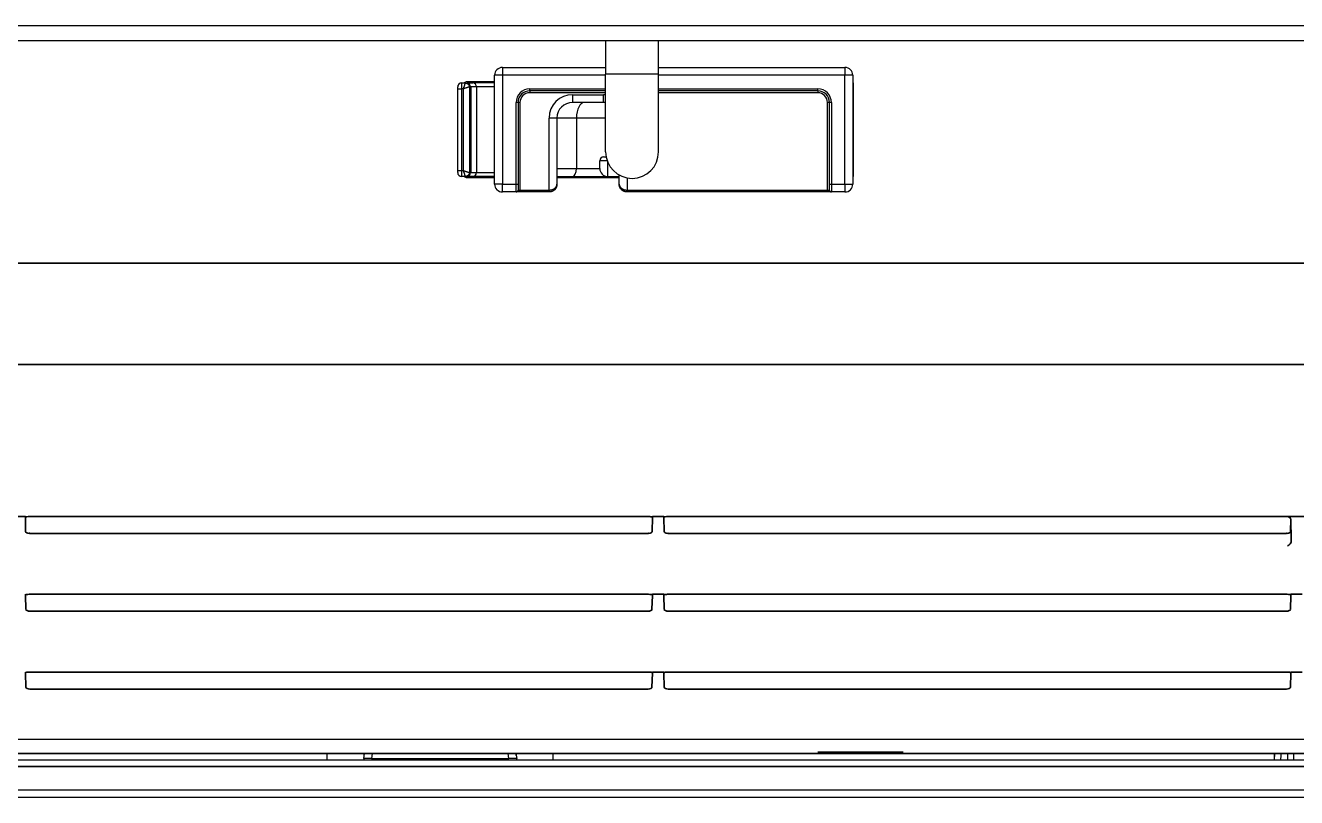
# Model space of a CAD drawing. Header units: millimetres. Extents: x -36 to 4467, y 2 to 3322.
# Drawn here: x 2630 to 2793.3, y 1397.3 to 1496.5 of the extents above; entities that cross this region are included whole.
import ezdxf

# ---------------------------------------------------------------- set-up
doc = ezdxf.new("R2010")
doc.units = ezdxf.units.MM
doc.layers.add('1', color=7, linetype='Continuous', true_color=0xffffff)

# ---------------------------------------------------------------- blocks, each defined once
blk = doc.blocks.new('A$C651F1E96')
at = {"layer": '1', "color": 7, "linetype": 'Continuous', "lineweight": 35}
for p, q in [((-215.56, 63), (-80.44, 63)), ((-80.03, 63), (-80.44, 63)), ((-65.97, 63), (-80.03, 63)), ((-65.56, 63), (-65.97, 63)), ((-65.56, 63), (65.56, 63)), ((-281.68, 50), (281.68, 50)), ((-163.26, 30.46), (-164.74, 30.46)), ((-163.26, 30.46), (-163.26, 30.39)), ((-163.26, 30.32), (-163.24, 28.53)), ((-83.23, 30.46), (-162.77, 30.46)), ((-82.74, 30.32), (-82.76, 28.53)), ((-82.74, 30.46), (-82.74, 30.39)), ((-81.26, 30.46), (-82.74, 30.46)), ((-81.26, 30.46), (-81.26, 30.39)), ((-81.26, 30.32), (-81.24, 28.53)), ((-1.23, 30.46), (-80.77, 30.46)), ((1.23, 30.46), (-1.23, 30.46)), ((-0.74, 30.11), (-0.76, 28.53)), ((-0.68, 27.49), (-0.73, 30.02)), ((-162.72, 28.3), (-83.28, 28.3)), ((-80.72, 28.3), (-1.28, 28.3)), ((-163.27, 20.47), (-163.26, 20.4)), ((-163.21, 18.54), (-163.27, 20.33)), ((-83.22, 20.47), (-162.78, 20.47)), ((-82.73, 20.33), (-82.79, 18.54)), ((-82.74, 20.4), (-82.73, 20.47)), ((-81.28, 20.47), (-82.73, 20.47)), ((-81.27, 20.47), (-81.26, 20.4)), ((-81.21, 18.54), (-81.27, 20.33)), ((-1.22, 20.47), (-80.78, 20.47)), ((-0.73, 20.33), (-0.79, 18.54)), ((-0.74, 20.4), (-0.73, 20.47)), ((0.72, 20.47), (-0.73, 20.47)), ((-162.7, 18.3), (-83.3, 18.3)), ((-80.7, 18.3), (-1.3, 18.3)), ((-163.27, 10.47), (-163.26, 10.4)), ((-163.21, 8.54), (-163.27, 10.33)), ((-83.22, 10.47), (-162.78, 10.47)), ((-82.73, 10.33), (-82.79, 8.54)), ((-82.74, 10.4), (-82.73, 10.47)), ((-81.28, 10.47), (-82.73, 10.47)), ((-81.27, 10.47), (-81.26, 10.4)), ((-81.21, 8.54), (-81.27, 10.33)), ((-1.22, 10.47), (-80.78, 10.47)), ((-0.73, 10.33), (-0.79, 8.54)), ((-0.74, 10.4), (-0.73, 10.47)), ((0.72, 10.47), (-0.73, 10.47)), ((-162.7, 8.3), (-83.3, 8.3)), ((-80.7, 8.3), (-1.3, 8.3)), ((191.07, 0), (-191.07, 0)), ((-61.45, 0.19), (-61.45, 0.19)), ((-61, 0.2), (-51, 0.2)), ((-51, 0.2), (-51, 0.2))]:
    blk.add_line(p, q, dxfattribs=at)
for centre, major_axis, ratio, start_param, end_param in [((-162.77, 30.37), (0.5, 0), 0.176327, 1.570796, 2.915438), ((-162.77, 42.7), (0.5, 12.69), 0.000687, 2.897951, 2.919759), ((-83.23, 30.37), (0.5, 0), 0.176327, 0.226155, 1.570796), ((-83.23, 42.71), (-0.5, 12.69), 0.000687, 3.363362, 3.385163), ((-80.77, 30.37), (0.5, 0), 0.176327, 1.570796, 2.915438), ((-80.77, 42.71), (0.5, 12.69), 0.000687, 2.898022, 2.919823), ((-1.23, 30.01), (0.5, 0), 0.886288, 0.017453, 1.570796), ((-162.74, 28.52), (-0.501, 0.007), 0.445019, 0.012199, 1.498805), ((-162.71, 28.86), (-0.041, -0.558), 0.893933, 6.237944, 6.349544), ((-83.29, 28.86), (0.041, -0.558), 0.893933, 6.216826, 6.328427), ((-83.26, 28.52), (0.501, 0.007), 0.445019, 4.784381, 6.270987), ((-80.74, 28.52), (-0.501, 0.007), 0.445019, 0.012199, 1.498805), ((-80.71, 28.86), (-0.041, -0.558), 0.893933, 6.237944, 6.349544), ((-1.29, 28.86), (0.041, -0.558), 0.893933, 6.216826, 6.328427), ((-1.26, 28.52), (0.501, 0.007), 0.445019, 4.784381, 6.270987), ((-1.16, 27.12), (0.403, 0.434), 0.617272, 4.125635, 5.723842), ((-0.66, 27.12), (-0.02, 0.5), 0.017442, 0.7245, 1.079051), ((-162.77, 49.18), (0.51, 29.75), 0.000296, 2.885602, 2.895389), ((-162.78, 20.38), (0.5, 0), 0.176327, 1.570796, 2.900833), ((-83.22, 20.38), (0.5, 0), 0.176327, 0.24076, 1.570796), ((-83.22, 48.45), (-0.5, 29.02), 0.000299, 3.390836, 3.400749), ((-80.78, 48.46), (0.5, 29.02), 0.000299, 2.882456, 2.892368), ((-80.78, 20.38), (0.5, 0), 0.176327, 1.570796, 2.900833), ((-1.22, 20.38), (0.5, 0), 0.176327, 0.24076, 1.570796), ((-1.22, 48.67), (-0.5, 29.23), 0.000298, 3.389938, 3.399814), ((-162.71, 18.53), (-0.5, 0.007), 0.468912, 0.020846, 1.599133), ((-83.29, 18.53), (0.5, 0.007), 0.468912, 4.684052, 6.262339), ((-80.71, 18.53), (-0.5, 0.007), 0.468912, 0.020846, 1.599133), ((-1.29, 18.53), (0.5, 0.007), 0.468912, 4.684052, 6.262339), ((-162.78, 38.56), (0.5, 29.13), 0.000299, 2.882921, 2.892815), ((-162.78, 10.38), (0.5, 0), 0.176327, 1.570796, 2.900833), ((-83.22, 10.38), (0.5, 0), 0.176327, 0.24076, 1.570796), ((-83.21, 38.15), (-0.49, 28.72), 0.000301, 3.392128, 3.402095), ((-80.78, 38.87), (0.5, 29.44), 0.000298, 2.884273, 2.894113), ((-80.78, 10.38), (0.5, 0), 0.176327, 1.570796, 2.900833), ((-1.22, 10.38), (0.5, 0), 0.176327, 0.24076, 1.570796), ((-1.22, 38.66), (-0.5, 29.23), 0.000298, 3.389943, 3.399819), ((-162.71, 8.53), (-0.5, 0.007), 0.468912, 0.020846, 1.599133), ((-83.29, 8.53), (0.5, 0.007), 0.468912, 4.684052, 6.262339), ((-80.71, 8.53), (-0.5, 0.007), 0.468912, 0.020846, 1.599133), ((-1.29, 8.53), (0.5, 0.007), 0.468912, 4.684052, 6.262339), ((-61, 0.18), (0.5, 0), 0.034921, 1.570796, 2.788262), ((-51, 0.18), (0.5, 0), 0.034921, 0.836277, 1.570796)]:
    blk.add_ellipse(centre, major_axis=major_axis, ratio=ratio, start_param=start_param, end_param=end_param, dxfattribs=at)
blk.add_open_spline([(-50.68, 0.2), (-50.67, 0.2), (-50.63, 0.2), (-50.58, 0.19), (-50.55, 0.19), (-50.55, 0.19), (-50.55, 0.19)], degree=3, knots=[0, 0, 0, 0, 0.040013, 0.551518, 0.889071, 1, 1, 1, 1], dxfattribs=at)
blk = doc.blocks.new('A$C57AA6E76')
blk.add_blockref('A$C651F1E96', (0, -453.05484))

msp = doc.modelspace()

# ---------------------------------------------------------------- linework, layer by layer
for p, q in [((2623.69, 1496.55), (2962.86, 1496.55)), ((2962.86, 1494.55), (2623.69, 1494.55)), ((2704.52, 1494.55), (2704.52, 1490.3)), ((2711.32, 1490.3), (2711.32, 1494.55)), ((2691.27, 1491.15), (2704.52, 1491.15)), ((2691.27, 1491.15), (2691.27, 1490.15)), ((2711.32, 1491.15), (2735.27, 1491.15)), ((2735.27, 1491.15), (2735.27, 1490.15)), ((2686.02, 1489.15), (2686.52, 1489.15)), ((2686.02, 1489.15), (2686.02, 1488.4)), ((2686.7, 1489.15), (2687.46, 1489.15)), ((2690.27, 1489.3), (2686.72, 1489.3)), ((2690.27, 1489.15), (2687.46, 1489.15)), ((2690.27, 1476.15), (2690.27, 1490.15)), ((2691.27, 1490.15), (2690.27, 1490.15)), ((2691.27, 1490.15), (2691.27, 1476.15)), ((2704.52, 1490.15), (2691.27, 1490.15)), ((2704.52, 1480.3), (2704.52, 1490.3)), ((2711.32, 1490.3), (2704.52, 1490.3)), ((2711.32, 1480.3), (2711.32, 1490.3)), ((2735.27, 1490.15), (2711.32, 1490.15)), ((2736.27, 1490.15), (2735.27, 1490.15)), ((2735.27, 1476.15), (2735.27, 1490.15)), ((2736.27, 1490.15), (2736.27, 1476.15)), ((2736.27, 1489.15), (2736.33, 1489.15)), ((2685.52, 1488.4), (2685.52, 1488.65)), ((2685.52, 1477.9), (2685.52, 1488.4)), ((2685.52, 1488.4), (2686.02, 1488.4)), ((2686.02, 1488.4), (2686.02, 1477.9)), ((2686.27, 1488.4), (2686.02, 1488.4)), ((2686.27, 1477.9), (2686.27, 1488.4)), ((2687.19, 1488.65), (2687.02, 1488.65)), ((2687.02, 1488.65), (2687.02, 1477.65)), ((2687.94, 1488.65), (2687.19, 1488.65)), ((2687.19, 1488.65), (2687.19, 1477.65)), ((2690.27, 1488.65), (2687.94, 1488.65)), ((2687.94, 1488.65), (2687.94, 1477.65)), ((2694.77, 1488.15), (2694.77, 1488.4)), ((2694.77, 1488.4), (2704.52, 1488.4)), ((2694.77, 1488.15), (2694.77, 1487.9)), ((2704.52, 1488.15), (2694.77, 1488.15)), ((2704.52, 1487.9), (2694.77, 1487.9)), ((2700.27, 1487.65), (2700.27, 1486.65)), ((2700.27, 1487.65), (2704.27, 1487.65)), ((2704.27, 1486.65), (2704.27, 1487.65)), ((2711.32, 1488.4), (2731.77, 1488.4)), ((2731.77, 1488.15), (2711.32, 1488.15)), ((2731.77, 1487.9), (2711.32, 1487.9)), ((2731.77, 1488.15), (2731.77, 1488.4)), ((2731.77, 1488.15), (2731.77, 1487.9)), ((2736.37, 1477.3), (2736.37, 1489)), ((2693.27, 1486.65), (2693.02, 1486.65)), ((2693.02, 1476.15), (2693.02, 1486.65)), ((2693.52, 1486.65), (2693.27, 1486.65)), ((2693.27, 1486.65), (2693.27, 1476.15)), ((2693.52, 1486.65), (2693.52, 1475.4)), ((2704.27, 1486.65), (2700.27, 1486.65)), ((2733.02, 1475.4), (2733.02, 1486.65)), ((2733.27, 1486.65), (2733.02, 1486.65)), ((2733.27, 1476.15), (2733.27, 1486.65)), ((2733.52, 1486.65), (2733.27, 1486.65)), ((2733.52, 1486.65), (2733.52, 1476.15)), ((2698.27, 1484.65), (2697.27, 1484.65)), ((2697.27, 1475.4), (2697.27, 1484.65)), ((2700.77, 1484.65), (2698.27, 1484.65)), ((2698.27, 1484.65), (2698.27, 1476.15)), ((2704.52, 1484.65), (2700.77, 1484.65)), ((2700.77, 1484.65), (2700.77, 1478.15)), ((2704.27, 1479.65), (2704.58, 1479.65)), ((2685.52, 1477.65), (2685.52, 1477.9)), ((2685.52, 1477.9), (2686.02, 1477.9)), ((2686.02, 1477.9), (2686.02, 1477.15)), ((2686.02, 1477.9), (2686.27, 1477.9)), ((2687.02, 1477.65), (2687.19, 1477.65)), ((2687.19, 1477.65), (2687.94, 1477.65)), ((2687.94, 1477.65), (2690.27, 1477.65)), ((2698.27, 1478.15), (2700.77, 1478.15)), ((2700.77, 1478.15), (2703.77, 1478.15)), ((2704.72, 1479.15), (2703.77, 1479.15)), ((2703.77, 1478.15), (2703.77, 1479.15)), ((2704.77, 1479.01), (2704.77, 1477.15)), ((2686.52, 1477.15), (2686.02, 1477.15)), ((2687.46, 1477.15), (2686.7, 1477.15)), ((2686.72, 1477), (2690.27, 1477)), ((2690.27, 1477.15), (2687.46, 1477.15)), ((2691.27, 1476.15), (2690.27, 1476.15)), ((2691.27, 1476.15), (2693.02, 1476.15)), ((2691.27, 1475.15), (2691.27, 1476.15)), ((2693.02, 1475.15), (2693.02, 1476.15)), ((2693.02, 1476.15), (2693.27, 1476.15)), ((2693.27, 1476.15), (2693.27, 1475.4)), ((2698.27, 1477.15), (2700.27, 1477.15)), ((2698.27, 1477), (2706.27, 1477)), ((2700.27, 1477.15), (2704.77, 1477.15)), ((2704.77, 1477.15), (2706.27, 1477.15)), ((2706.27, 1476.15), (2706.27, 1477.32)), ((2707.27, 1476.96), (2707.27, 1475.4)), ((2733.27, 1475.4), (2733.27, 1476.15)), ((2733.27, 1476.15), (2733.52, 1476.15)), ((2733.52, 1476.15), (2733.52, 1475.15)), ((2733.52, 1476.15), (2735.27, 1476.15)), ((2735.27, 1476.15), (2735.27, 1475.15)), ((2735.27, 1476.15), (2736.27, 1476.15)), ((2736.33, 1477.15), (2736.27, 1477.15)), ((2693.02, 1475.15), (2691.27, 1475.15)), ((2693.52, 1475.15), (2693.02, 1475.15)), ((2693.27, 1475.4), (2693.52, 1475.4)), ((2693.52, 1475.4), (2697.27, 1475.4)), ((2693.52, 1475.4), (2693.52, 1475.15)), ((2697.27, 1475.15), (2693.52, 1475.15)), ((2707.27, 1475.4), (2733.02, 1475.4)), ((2733.02, 1475.15), (2707.27, 1475.15)), ((2733.02, 1475.4), (2733.02, 1475.15)), ((2733.02, 1475.4), (2733.27, 1475.4)), ((2733.52, 1475.15), (2733.02, 1475.15)), ((2735.27, 1475.15), (2733.52, 1475.15)), ((3069.52, 1404.79), (2517.02, 1404.79)), ((2518.12, 1402.99), (3068.43, 1402.99)), ((2668.77, 1402.15), (2668.77, 1402.99)), ((2673.45, 1402.35), (2673.56, 1402.99)), ((2673.52, 1402.76), (2673.52, 1402.99)), ((2674.55, 1402.99), (2674.44, 1402.35)), ((2692.11, 1402.35), (2691.99, 1402.99)), ((2692.98, 1402.99), (2693.1, 1402.35)), ((2693.02, 1402.76), (2693.02, 1402.99)), ((2697.77, 1402.15), (2697.77, 1402.99)), ((2790.44, 1402.99), (2790.38, 1402.15)), ((3091.47, 1402.15), (2495.07, 1402.15)), ((3091.47, 1401.35), (2495.07, 1401.35)), ((2514.27, 1401.35), (3072.27, 1401.35)), ((2673.45, 1402.35), (2673.41, 1402.15)), ((2674.44, 1402.35), (2673.45, 1402.35)), ((2674.44, 1402.35), (2692.11, 1402.35)), ((2693.1, 1402.35), (2692.11, 1402.35)), ((2693.13, 1402.15), (2693.1, 1402.35)), ((2514.27, 1398.35), (3072.27, 1398.35)), ((3072.27, 1397.35), (2514.27, 1397.35))]:
    msp.add_line(p, q)
for centre, radius, start, end in [((2691.27, 1490.15), 1, 90, 180), ((2735.27, 1490.15), 1, 0, 90), ((2686.02, 1488.65), 0.5, 90, 180), ((2686.72, 1488.8), 0.5, 90, 135.5719), ((2736.07, 1489), 0.3, 0, 48.1896), ((2694.77, 1486.65), 1.75, 90, 180), ((2694.77, 1486.65), 1.5, 90, 180), ((2694.77, 1486.65), 1.25, 90, 180), ((2700.27, 1484.65), 3, 90, 180), ((2704.27, 1484.65), 3, 85.3059, 90), ((2731.77, 1486.65), 1.75, 0, 90), ((2731.77, 1486.65), 1.5, 0, 90), ((2731.77, 1486.65), 1.25, 0, 90), ((2700.27, 1484.65), 2, 90, 180), ((2704.27, 1484.65), 2, 82.9492, 90), ((2704.27, 1479.15), 0.5, 90, 180), ((2707.92, 1480.3), 3.4, 179.9999, 359.9999), ((2686.02, 1477.65), 0.5, 180, 270), ((2704.77, 1478.15), 1, 180, 270), ((2686.72, 1477.5), 0.5, 224.4281, 270), ((2691.27, 1476.15), 1, 180, 270), ((2735.27, 1476.15), 1, 270, 0), ((2736.07, 1477.3), 0.3, 311.8104, 0), ((2693.02, 1475.4), 0.25, 270, 0), ((2733.52, 1475.4), 0.25, 180, 270)]:
    msp.add_arc(centre, radius, start, end)
for centre, major_axis, ratio, start_param, end_param in [((2686.7, 1488.65), (0, 0.5), 0.965926, 4.712389, 6.283185), ((2687.46, 1488.65), (0, 0.5), 0.965926, 4.712389, 6.283185), ((2701.77, 1484.65), (0, 2), 0.5, 0, 1.570796), ((2686.7, 1477.65), (0, 0.5), 0.965926, 3.141593, 4.712389), ((2687.46, 1477.65), (0, 0.5), 0.965926, 3.141593, 4.712389), ((2700.27, 1478.15), (0, 1), 0.5, 3.141593, 4.712389)]:
    msp.add_ellipse(centre, major_axis=major_axis, ratio=ratio, start_param=start_param, end_param=end_param)
for points, knots in [([(2686.27, 1488.4), (2686.27, 1488.4), (2686.27, 1488.41), (2686.28, 1488.43), (2686.28, 1488.44), (2686.28, 1488.45), (2686.29, 1488.47), (2686.29, 1488.48), (2686.3, 1488.49), (2686.3, 1488.5), (2686.31, 1488.52), (2686.31, 1488.53), (2686.31, 1488.54), (2686.32, 1488.55), (2686.32, 1488.56), (2686.32, 1488.57), (2686.33, 1488.58), (2686.33, 1488.59), (2686.33, 1488.6), (2686.34, 1488.61), (2686.34, 1488.62), (2686.34, 1488.63), (2686.35, 1488.64), (2686.35, 1488.65), (2686.35, 1488.65), (2686.35, 1488.66), (2686.36, 1488.67), (2686.37, 1488.7), (2686.38, 1488.75), (2686.4, 1488.81), (2686.42, 1488.87), (2686.44, 1488.91), (2686.45, 1488.94), (2686.45, 1488.96), (2686.46, 1488.98), (2686.46, 1488.99), (2686.47, 1489.01), (2686.48, 1489.03), (2686.48, 1489.04), (2686.48, 1489.06), (2686.49, 1489.07), (2686.49, 1489.08), (2686.5, 1489.09), (2686.5, 1489.1), (2686.5, 1489.11), (2686.51, 1489.12), (2686.51, 1489.12), (2686.51, 1489.13), (2686.51, 1489.14), (2686.51, 1489.14), (2686.51, 1489.14), (2686.51, 1489.14), (2686.51, 1489.15)], [0, 0, 0, 0, 0.013123, 0.02599, 0.038603, 0.050962, 0.063065, 0.074913, 0.086507, 0.097845, 0.108929, 0.119758, 0.130333, 0.140652, 0.150717, 0.160526, 0.170081, 0.179381, 0.188427, 0.197217, 0.205753, 0.214034, 0.22206, 0.229832, 0.237348, 0.24461, 0.251617, 0.25837, 0.328704, 0.39547, 0.458683, 0.51836, 0.544032, 0.569522, 0.594832, 0.619964, 0.644921, 0.669705, 0.694319, 0.718764, 0.743045, 0.767162, 0.79112, 0.81492, 0.838565, 0.862059, 0.885404, 0.908603, 0.931659, 0.954575, 0.977354, 1, 1, 1, 1]), ([(2686.51, 1489.15), (2686.52, 1489.15), (2686.53, 1489.15), (2686.54, 1489.15), (2686.55, 1489.15), (2686.56, 1489.15), (2686.57, 1489.14), (2686.58, 1489.14), (2686.59, 1489.14), (2686.6, 1489.14), (2686.61, 1489.14), (2686.62, 1489.14), (2686.62, 1489.14), (2686.63, 1489.13), (2686.64, 1489.13), (2686.65, 1489.13), (2686.66, 1489.13), (2686.66, 1489.12), (2686.67, 1489.12), (2686.68, 1489.12), (2686.68, 1489.12), (2686.69, 1489.12), (2686.7, 1489.11), (2686.7, 1489.11), (2686.71, 1489.11), (2686.71, 1489.11), (2686.72, 1489.1), (2686.72, 1489.1), (2686.73, 1489.1), (2686.74, 1489.1), (2686.74, 1489.09), (2686.75, 1489.09), (2686.76, 1489.09), (2686.76, 1489.08), (2686.77, 1489.08), (2686.78, 1489.07), (2686.78, 1489.07), (2686.79, 1489.06), (2686.8, 1489.06), (2686.81, 1489.05), (2686.81, 1489.05), (2686.82, 1489.04), (2686.83, 1489.04), (2686.84, 1489.03), (2686.85, 1489.02), (2686.85, 1489.02), (2686.86, 1489.01), (2686.88, 1488.99), (2686.9, 1488.96), (2686.93, 1488.93), (2686.95, 1488.9), (2686.97, 1488.87), (2686.98, 1488.84), (2686.98, 1488.83), (2686.99, 1488.81), (2686.99, 1488.8), (2687, 1488.78), (2687, 1488.77), (2687, 1488.75), (2687.01, 1488.73), (2687.01, 1488.71), (2687.01, 1488.69), (2687.02, 1488.67), (2687.02, 1488.65), (2687.02, 1488.65)], [0, 0, 0, 0, 0.014389, 0.028458, 0.042207, 0.055637, 0.068747, 0.081538, 0.094011, 0.106165, 0.118002, 0.129522, 0.140725, 0.151612, 0.162184, 0.172441, 0.182384, 0.192014, 0.201332, 0.210339, 0.219036, 0.227424, 0.235505, 0.24328, 0.25075, 0.258225, 0.266013, 0.274115, 0.28253, 0.291259, 0.300301, 0.309658, 0.319329, 0.329314, 0.339614, 0.350227, 0.361156, 0.372398, 0.383956, 0.395828, 0.408014, 0.420516, 0.433332, 0.446463, 0.459909, 0.473669, 0.487745, 0.502136, 0.565031, 0.621287, 0.670902, 0.713874, 0.750203, 0.76598, 0.783138, 0.801679, 0.821605, 0.842919, 0.865622, 0.889714, 0.915198, 0.942073, 0.97034, 1, 1, 1, 1]), ([(2687.02, 1488.65), (2687.02, 1488.65), (2687.02, 1488.65), (2687.02, 1488.65), (2687.01, 1488.65), (2687.01, 1488.65), (2687.01, 1488.65), (2687.01, 1488.65), (2687.01, 1488.64), (2687.01, 1488.64), (2687.01, 1488.64), (2687, 1488.64), (2687, 1488.64), (2687, 1488.64), (2687, 1488.64), (2686.99, 1488.64), (2686.99, 1488.64), (2686.99, 1488.64), (2686.98, 1488.63), (2686.98, 1488.63), (2686.97, 1488.63), (2686.97, 1488.63), (2686.96, 1488.63), (2686.96, 1488.63), (2686.95, 1488.62), (2686.95, 1488.62), (2686.94, 1488.62), (2686.94, 1488.62), (2686.93, 1488.61), (2686.92, 1488.61), (2686.91, 1488.61), (2686.91, 1488.61), (2686.9, 1488.6), (2686.89, 1488.6), (2686.88, 1488.6), (2686.87, 1488.6), (2686.86, 1488.59), (2686.86, 1488.59), (2686.85, 1488.59), (2686.84, 1488.58), (2686.82, 1488.58), (2686.81, 1488.58), (2686.8, 1488.57), (2686.79, 1488.57), (2686.78, 1488.57), (2686.77, 1488.56), (2686.76, 1488.56), (2686.74, 1488.55), (2686.73, 1488.55), (2686.72, 1488.55), (2686.7, 1488.54), (2686.69, 1488.54), (2686.68, 1488.53), (2686.66, 1488.53), (2686.65, 1488.52), (2686.63, 1488.52), (2686.62, 1488.51), (2686.6, 1488.51), (2686.59, 1488.5), (2686.57, 1488.5), (2686.55, 1488.49), (2686.54, 1488.49), (2686.52, 1488.48), (2686.5, 1488.48), (2686.49, 1488.47), (2686.47, 1488.47), (2686.45, 1488.46), (2686.43, 1488.45), (2686.42, 1488.45), (2686.4, 1488.44), (2686.38, 1488.44), (2686.36, 1488.43), (2686.34, 1488.42), (2686.32, 1488.42), (2686.3, 1488.41), (2686.29, 1488.4), (2686.27, 1488.4), (2686.27, 1488.4)], [0, 0, 0, 0, 0.007615, 0.01784, 0.028144, 0.038527, 0.04899, 0.059532, 0.070156, 0.08086, 0.091646, 0.102515, 0.113465, 0.124498, 0.135615, 0.146815, 0.1581, 0.169468, 0.180922, 0.192461, 0.204085, 0.215796, 0.227592, 0.239475, 0.251446, 0.263503, 0.275648, 0.287881, 0.300202, 0.312611, 0.32511, 0.337697, 0.350374, 0.363141, 0.375997, 0.388943, 0.40198, 0.415108, 0.428326, 0.441636, 0.455037, 0.46853, 0.482114, 0.495791, 0.50956, 0.523421, 0.537375, 0.551422, 0.565562, 0.579796, 0.594123, 0.608543, 0.623058, 0.637667, 0.65237, 0.667167, 0.682059, 0.697045, 0.712127, 0.727304, 0.742576, 0.757943, 0.773406, 0.788964, 0.804619, 0.820369, 0.836216, 0.852159, 0.868198, 0.884334, 0.900567, 0.916896, 0.933323, 0.949846, 0.966467, 0.983185, 1, 1, 1, 1]), ([(2686.52, 1477.15), (2686.52, 1477.15), (2686.52, 1477.15), (2686.52, 1477.15), (2686.52, 1477.15), (2686.51, 1477.15), (2686.51, 1477.15), (2686.51, 1477.15), (2686.51, 1477.15), (2686.51, 1477.16), (2686.51, 1477.16), (2686.51, 1477.16), (2686.51, 1477.16), (2686.51, 1477.17), (2686.51, 1477.17), (2686.51, 1477.17), (2686.51, 1477.18), (2686.5, 1477.18), (2686.5, 1477.18), (2686.5, 1477.19), (2686.5, 1477.19), (2686.5, 1477.2), (2686.5, 1477.2), (2686.49, 1477.21), (2686.49, 1477.22), (2686.48, 1477.24), (2686.47, 1477.27), (2686.46, 1477.31), (2686.44, 1477.36), (2686.43, 1477.41), (2686.41, 1477.47), (2686.39, 1477.53), (2686.37, 1477.59), (2686.35, 1477.63), (2686.35, 1477.65), (2686.34, 1477.68), (2686.33, 1477.71), (2686.32, 1477.73), (2686.31, 1477.76), (2686.3, 1477.79), (2686.29, 1477.81), (2686.28, 1477.84), (2686.27, 1477.87), (2686.27, 1477.89), (2686.27, 1477.9)], [0, 0, 0, 0, 0.008682, 0.020054, 0.031451, 0.042871, 0.054316, 0.065786, 0.077282, 0.088803, 0.100351, 0.111925, 0.123527, 0.135156, 0.146813, 0.158498, 0.170212, 0.181955, 0.193728, 0.205531, 0.217364, 0.229227, 0.241122, 0.253049, 0.265007, 0.315243, 0.367871, 0.42292, 0.480415, 0.539849, 0.602425, 0.668164, 0.737085, 0.760883, 0.784702, 0.80854, 0.832399, 0.856279, 0.88018, 0.904101, 0.928044, 0.952008, 0.975993, 1, 1, 1, 1]), ([(2686.27, 1477.9), (2686.27, 1477.9), (2686.28, 1477.89), (2686.29, 1477.89), (2686.31, 1477.88), (2686.32, 1477.88), (2686.34, 1477.87), (2686.35, 1477.87), (2686.36, 1477.87), (2686.38, 1477.86), (2686.39, 1477.86), (2686.4, 1477.85), (2686.41, 1477.85), (2686.43, 1477.84), (2686.44, 1477.84), (2686.45, 1477.84), (2686.46, 1477.83), (2686.48, 1477.83), (2686.49, 1477.82), (2686.5, 1477.82), (2686.51, 1477.82), (2686.52, 1477.81), (2686.53, 1477.81), (2686.55, 1477.81), (2686.56, 1477.8), (2686.57, 1477.8), (2686.58, 1477.79), (2686.59, 1477.79), (2686.6, 1477.79), (2686.61, 1477.78), (2686.62, 1477.78), (2686.63, 1477.78), (2686.64, 1477.78), (2686.65, 1477.77), (2686.66, 1477.77), (2686.66, 1477.77), (2686.67, 1477.76), (2686.68, 1477.76), (2686.69, 1477.76), (2686.7, 1477.75), (2686.71, 1477.75), (2686.72, 1477.75), (2686.72, 1477.75), (2686.73, 1477.74), (2686.74, 1477.74), (2686.75, 1477.74), (2686.75, 1477.74), (2686.76, 1477.73), (2686.77, 1477.73), (2686.77, 1477.73), (2686.78, 1477.73), (2686.79, 1477.72), (2686.79, 1477.72), (2686.8, 1477.72), (2686.8, 1477.72), (2686.81, 1477.72), (2686.82, 1477.71), (2686.82, 1477.71), (2686.83, 1477.71), (2686.83, 1477.71), (2686.84, 1477.71), (2686.84, 1477.7), (2686.85, 1477.7), (2686.85, 1477.7), (2686.86, 1477.7), (2686.86, 1477.7), (2686.87, 1477.7), (2686.87, 1477.69), (2686.89, 1477.69), (2686.9, 1477.69), (2686.91, 1477.68), (2686.93, 1477.68), (2686.94, 1477.67), (2686.95, 1477.67), (2686.96, 1477.67), (2686.97, 1477.66), (2686.98, 1477.66), (2686.99, 1477.66), (2686.99, 1477.65), (2687, 1477.65), (2687, 1477.65), (2687.01, 1477.65), (2687.01, 1477.65), (2687.01, 1477.65), (2687.01, 1477.65)], [0, 0, 0, 0, 0.012841, 0.025581, 0.03822, 0.050758, 0.063195, 0.075531, 0.087766, 0.099899, 0.111932, 0.123864, 0.135694, 0.147424, 0.159053, 0.170581, 0.182007, 0.193333, 0.204558, 0.215682, 0.226706, 0.237628, 0.248449, 0.25917, 0.26979, 0.280309, 0.290727, 0.301045, 0.311261, 0.321378, 0.331393, 0.341308, 0.351122, 0.360835, 0.370448, 0.37996, 0.389372, 0.398683, 0.407894, 0.417004, 0.426014, 0.434924, 0.443733, 0.452442, 0.46105, 0.469558, 0.477966, 0.486274, 0.494482, 0.502589, 0.510597, 0.518504, 0.526312, 0.534019, 0.541627, 0.549135, 0.556543, 0.563851, 0.57106, 0.578169, 0.585178, 0.592089, 0.598899, 0.605611, 0.612223, 0.618736, 0.625149, 0.631464, 0.655295, 0.679007, 0.702604, 0.726087, 0.749459, 0.772723, 0.795881, 0.818936, 0.841891, 0.864749, 0.887511, 0.910181, 0.932763, 0.955258, 0.977669, 1, 1, 1, 1]), ([(2687.02, 1477.65), (2687.02, 1477.61), (2687.01, 1477.58), (2687, 1477.52), (2686.99, 1477.49), (2686.97, 1477.43), (2686.95, 1477.4), (2686.91, 1477.34), (2686.89, 1477.32), (2686.85, 1477.27), (2686.82, 1477.25), (2686.77, 1477.21), (2686.74, 1477.2), (2686.68, 1477.17), (2686.65, 1477.16), (2686.58, 1477.15), (2686.55, 1477.15), (2686.52, 1477.15)], [0, 0, 0, 0, 0.125, 0.125, 0.25, 0.25, 0.375, 0.375, 0.5, 0.5, 0.625, 0.625, 0.75, 0.75, 0.875, 0.875, 1, 1, 1, 1]), ([(2698.27, 1476.15), (2698.27, 1476.14), (2698.27, 1476.13), (2698.27, 1476.11), (2698.27, 1476.1), (2698.27, 1476.08), (2698.27, 1476.07), (2698.27, 1476.05), (2698.27, 1476.04), (2698.26, 1476.02), (2698.26, 1476), (2698.26, 1475.99), (2698.26, 1475.98), (2698.26, 1475.96), (2698.25, 1475.95), (2698.25, 1475.93), (2698.25, 1475.92), (2698.24, 1475.9), (2698.24, 1475.89), (2698.24, 1475.88), (2698.23, 1475.86), (2698.23, 1475.85), (2698.22, 1475.84), (2698.22, 1475.82), (2698.21, 1475.81), (2698.21, 1475.8), (2698.21, 1475.79), (2698.2, 1475.77), (2698.2, 1475.76), (2698.19, 1475.75), (2698.19, 1475.74), (2698.18, 1475.73), (2698.18, 1475.72), (2698.17, 1475.71), (2698.16, 1475.7), (2698.16, 1475.69), (2698.15, 1475.67), (2698.15, 1475.66), (2698.14, 1475.65), (2698.14, 1475.64), (2698.13, 1475.64), (2698.13, 1475.63), (2698.12, 1475.62), (2698.11, 1475.61), (2698.11, 1475.6), (2698.1, 1475.59), (2698.1, 1475.58), (2698.09, 1475.57), (2698.09, 1475.56), (2698.08, 1475.56), (2698.07, 1475.55), (2698.07, 1475.54), (2698.06, 1475.53), (2698.06, 1475.53), (2698.05, 1475.52), (2698.04, 1475.51), (2698.04, 1475.51), (2698.03, 1475.5), (2698.03, 1475.49), (2698.02, 1475.48), (2698, 1475.46), (2697.98, 1475.44), (2697.96, 1475.42), (2697.94, 1475.4), (2697.92, 1475.38), (2697.9, 1475.37), (2697.88, 1475.35), (2697.85, 1475.33), (2697.83, 1475.32), (2697.81, 1475.3), (2697.78, 1475.29), (2697.76, 1475.27), (2697.73, 1475.26), (2697.71, 1475.25), (2697.68, 1475.24), (2697.66, 1475.22), (2697.63, 1475.21), (2697.61, 1475.21), (2697.58, 1475.2), (2697.56, 1475.19), (2697.53, 1475.18), (2697.51, 1475.17), (2697.48, 1475.17), (2697.45, 1475.16), (2697.43, 1475.16), (2697.4, 1475.16), (2697.38, 1475.15), (2697.35, 1475.15), (2697.32, 1475.15), (2697.3, 1475.15), (2697.28, 1475.15), (2697.27, 1475.15)], [0, 0, 0, 0, 0.011569, 0.02303, 0.034385, 0.045634, 0.056775, 0.06781, 0.078739, 0.089561, 0.100276, 0.110884, 0.121386, 0.131782, 0.14207, 0.152253, 0.162328, 0.172298, 0.18216, 0.191917, 0.201567, 0.21111, 0.220547, 0.229878, 0.239103, 0.248221, 0.257233, 0.266138, 0.274938, 0.283631, 0.292218, 0.300699, 0.309074, 0.317343, 0.325506, 0.333562, 0.341513, 0.349358, 0.357097, 0.364731, 0.372258, 0.37968, 0.386996, 0.394207, 0.401312, 0.408311, 0.415205, 0.421994, 0.428677, 0.435255, 0.441728, 0.448096, 0.454359, 0.460517, 0.46657, 0.472518, 0.478361, 0.4841, 0.489735, 0.495265, 0.513998, 0.532533, 0.550871, 0.569017, 0.586974, 0.604743, 0.62233, 0.639737, 0.656968, 0.674026, 0.690915, 0.707639, 0.724202, 0.740608, 0.756861, 0.772965, 0.788925, 0.804746, 0.820432, 0.835987, 0.851418, 0.866728, 0.881923, 0.897009, 0.91199, 0.926872, 0.941661, 0.956362, 0.970982, 0.985526, 1, 1, 1, 1]), ([(2697.27, 1475.4), (2697.28, 1475.4), (2697.29, 1475.4), (2697.3, 1475.4), (2697.31, 1475.4), (2697.32, 1475.4), (2697.34, 1475.4), (2697.35, 1475.4), (2697.36, 1475.4), (2697.38, 1475.4), (2697.39, 1475.4), (2697.4, 1475.4), (2697.42, 1475.41), (2697.43, 1475.41), (2697.44, 1475.41), (2697.46, 1475.41), (2697.47, 1475.41), (2697.48, 1475.41), (2697.5, 1475.42), (2697.51, 1475.42), (2697.52, 1475.42), (2697.53, 1475.42), (2697.55, 1475.43), (2697.56, 1475.43), (2697.57, 1475.43), (2697.59, 1475.44), (2697.6, 1475.44), (2697.61, 1475.44), (2697.63, 1475.45), (2697.64, 1475.45), (2697.65, 1475.45), (2697.66, 1475.46), (2697.68, 1475.46), (2697.69, 1475.47), (2697.7, 1475.47), (2697.71, 1475.47), (2697.73, 1475.48), (2697.74, 1475.48), (2697.75, 1475.49), (2697.76, 1475.49), (2697.78, 1475.5), (2697.79, 1475.5), (2697.8, 1475.51), (2697.81, 1475.52), (2697.82, 1475.52), (2697.83, 1475.53), (2697.85, 1475.53), (2697.86, 1475.54), (2697.87, 1475.55), (2697.88, 1475.55), (2697.89, 1475.56), (2697.9, 1475.56), (2697.91, 1475.57), (2697.92, 1475.58), (2697.96, 1475.6), (2698.01, 1475.64), (2698.07, 1475.69), (2698.13, 1475.76), (2698.17, 1475.81), (2698.19, 1475.85), (2698.21, 1475.88), (2698.22, 1475.9), (2698.23, 1475.92), (2698.23, 1475.94), (2698.24, 1475.95), (2698.24, 1475.96), (2698.25, 1475.97), (2698.25, 1475.98), (2698.25, 1475.99), (2698.25, 1475.99), (2698.25, 1476), (2698.25, 1476), (2698.25, 1476.01), (2698.26, 1476.02), (2698.26, 1476.02), (2698.26, 1476.03), (2698.26, 1476.03), (2698.26, 1476.04), (2698.26, 1476.04), (2698.26, 1476.05), (2698.26, 1476.05), (2698.26, 1476.06), (2698.27, 1476.06), (2698.27, 1476.07), (2698.27, 1476.07), (2698.27, 1476.08), (2698.27, 1476.08), (2698.27, 1476.09), (2698.27, 1476.09), (2698.27, 1476.1), (2698.27, 1476.1), (2698.27, 1476.11), (2698.27, 1476.11), (2698.27, 1476.12), (2698.27, 1476.12), (2698.27, 1476.13), (2698.27, 1476.13), (2698.27, 1476.13), (2698.27, 1476.14), (2698.27, 1476.14), (2698.27, 1476.15), (2698.27, 1476.15)], [0, 0, 0, 0, 0.007355, 0.014724, 0.022109, 0.02951, 0.036928, 0.044363, 0.051817, 0.05929, 0.066783, 0.074296, 0.081831, 0.089387, 0.096967, 0.10457, 0.112197, 0.119849, 0.127527, 0.135231, 0.142961, 0.15072, 0.158506, 0.166322, 0.174167, 0.182043, 0.189949, 0.197886, 0.205856, 0.213859, 0.221894, 0.229964, 0.238068, 0.246207, 0.254382, 0.262593, 0.270841, 0.279126, 0.287449, 0.29581, 0.30421, 0.31265, 0.32113, 0.32965, 0.338211, 0.346814, 0.355458, 0.364145, 0.372875, 0.381648, 0.390465, 0.399326, 0.408232, 0.417183, 0.42618, 0.486496, 0.551251, 0.620526, 0.69439, 0.720522, 0.74427, 0.765634, 0.784615, 0.801212, 0.815427, 0.827261, 0.836716, 0.843796, 0.84877, 0.853727, 0.858669, 0.863595, 0.868505, 0.8734, 0.87828, 0.883144, 0.887993, 0.892827, 0.897646, 0.90245, 0.907239, 0.912013, 0.916772, 0.921516, 0.926246, 0.930961, 0.935662, 0.940348, 0.94502, 0.949678, 0.954322, 0.958951, 0.963567, 0.968169, 0.972757, 0.977331, 0.981892, 0.986439, 0.990972, 0.995493, 1, 1, 1, 1]), ([(2707.27, 1475.15), (2707.27, 1475.15), (2707.26, 1475.15), (2707.25, 1475.15), (2707.23, 1475.15), (2707.22, 1475.15), (2707.21, 1475.15), (2707.19, 1475.15), (2707.18, 1475.15), (2707.17, 1475.15), (2707.15, 1475.15), (2707.14, 1475.16), (2707.13, 1475.16), (2707.12, 1475.16), (2707.1, 1475.16), (2707.09, 1475.16), (2707.08, 1475.17), (2707.06, 1475.17), (2707.05, 1475.17), (2707.04, 1475.18), (2707.02, 1475.18), (2707.01, 1475.18), (2707, 1475.19), (2706.98, 1475.19), (2706.97, 1475.19), (2706.96, 1475.2), (2706.95, 1475.2), (2706.93, 1475.21), (2706.92, 1475.21), (2706.91, 1475.22), (2706.9, 1475.22), (2706.88, 1475.23), (2706.87, 1475.23), (2706.86, 1475.24), (2706.84, 1475.24), (2706.83, 1475.25), (2706.82, 1475.26), (2706.81, 1475.26), (2706.8, 1475.27), (2706.78, 1475.27), (2706.77, 1475.28), (2706.76, 1475.29), (2706.75, 1475.3), (2706.74, 1475.3), (2706.72, 1475.31), (2706.71, 1475.32), (2706.7, 1475.33), (2706.69, 1475.34), (2706.68, 1475.34), (2706.67, 1475.35), (2706.65, 1475.36), (2706.64, 1475.37), (2706.63, 1475.38), (2706.62, 1475.39), (2706.6, 1475.41), (2706.55, 1475.45), (2706.5, 1475.51), (2706.45, 1475.57), (2706.41, 1475.64), (2706.37, 1475.71), (2706.35, 1475.75), (2706.34, 1475.79), (2706.33, 1475.82), (2706.32, 1475.84), (2706.31, 1475.87), (2706.31, 1475.89), (2706.3, 1475.9), (2706.3, 1475.91), (2706.3, 1475.92), (2706.3, 1475.93), (2706.29, 1475.94), (2706.29, 1475.94), (2706.29, 1475.95), (2706.29, 1475.96), (2706.29, 1475.96), (2706.29, 1475.97), (2706.29, 1475.98), (2706.29, 1475.98), (2706.28, 1475.99), (2706.28, 1476), (2706.28, 1476.01), (2706.28, 1476.01), (2706.28, 1476.02), (2706.28, 1476.03), (2706.28, 1476.03), (2706.28, 1476.04), (2706.28, 1476.05), (2706.28, 1476.05), (2706.28, 1476.06), (2706.28, 1476.07), (2706.28, 1476.07), (2706.27, 1476.08), (2706.27, 1476.09), (2706.27, 1476.09), (2706.27, 1476.1), (2706.27, 1476.11), (2706.27, 1476.11), (2706.27, 1476.12), (2706.27, 1476.13), (2706.27, 1476.13), (2706.27, 1476.14), (2706.27, 1476.14), (2706.27, 1476.15)], [0, 0, 0, 0, 0.007339, 0.014692, 0.02206, 0.029444, 0.036845, 0.044263, 0.051699, 0.059154, 0.066629, 0.074124, 0.08164, 0.089177, 0.096738, 0.104321, 0.111928, 0.11956, 0.127217, 0.1349, 0.14261, 0.150346, 0.158111, 0.165904, 0.173727, 0.181579, 0.189462, 0.197376, 0.205322, 0.2133, 0.221311, 0.229355, 0.237433, 0.245547, 0.253695, 0.261879, 0.2701, 0.278357, 0.286652, 0.294985, 0.303357, 0.311767, 0.320217, 0.328707, 0.337238, 0.345809, 0.354422, 0.363078, 0.371775, 0.380516, 0.3893, 0.398127, 0.406999, 0.415916, 0.424878, 0.472773, 0.523456, 0.576974, 0.633364, 0.692659, 0.718984, 0.742884, 0.764361, 0.783415, 0.800046, 0.814255, 0.826044, 0.835415, 0.842372, 0.847405, 0.852421, 0.857421, 0.862403, 0.867369, 0.872318, 0.877251, 0.882167, 0.887067, 0.891951, 0.896819, 0.90167, 0.906506, 0.911325, 0.916129, 0.920917, 0.92569, 0.930447, 0.935188, 0.939914, 0.944625, 0.949321, 0.954001, 0.958667, 0.963317, 0.967953, 0.972575, 0.977181, 0.981774, 0.986352, 0.990915, 0.995465, 1, 1, 1, 1]), ([(2706.27, 1476.15), (2706.27, 1476.14), (2706.27, 1476.14), (2706.27, 1476.12), (2706.27, 1476.11), (2706.27, 1476.1), (2706.28, 1476.09), (2706.28, 1476.08), (2706.28, 1476.07), (2706.28, 1476.06), (2706.28, 1476.05), (2706.28, 1476.04), (2706.29, 1476.03), (2706.29, 1476.02), (2706.29, 1476.01), (2706.29, 1476), (2706.29, 1475.99), (2706.3, 1475.98), (2706.3, 1475.97), (2706.3, 1475.96), (2706.31, 1475.96), (2706.31, 1475.95), (2706.31, 1475.94), (2706.31, 1475.93), (2706.32, 1475.93), (2706.32, 1475.92), (2706.32, 1475.91), (2706.33, 1475.91), (2706.33, 1475.9), (2706.33, 1475.89), (2706.34, 1475.87), (2706.37, 1475.82), (2706.42, 1475.76), (2706.47, 1475.7), (2706.53, 1475.65), (2706.59, 1475.59), (2706.67, 1475.55), (2706.76, 1475.5), (2706.82, 1475.48), (2706.87, 1475.46), (2706.9, 1475.45), (2706.92, 1475.44), (2706.95, 1475.44), (2706.97, 1475.43), (2707, 1475.43), (2707.03, 1475.42), (2707.05, 1475.42), (2707.08, 1475.41), (2707.11, 1475.41), (2707.14, 1475.4), (2707.16, 1475.4), (2707.19, 1475.4), (2707.22, 1475.4), (2707.25, 1475.4), (2707.26, 1475.4), (2707.27, 1475.4)], [0, 0, 0, 0, 0.011316, 0.022432, 0.033348, 0.044064, 0.05458, 0.064896, 0.075012, 0.084928, 0.094644, 0.10416, 0.113476, 0.122593, 0.131509, 0.140225, 0.148742, 0.157058, 0.165175, 0.173092, 0.180809, 0.188325, 0.195642, 0.20276, 0.209677, 0.216394, 0.222912, 0.22923, 0.235348, 0.241266, 0.246985, 0.315351, 0.379492, 0.439443, 0.495246, 0.56244, 0.626531, 0.687667, 0.746015, 0.762589, 0.779043, 0.795382, 0.811612, 0.827739, 0.843768, 0.859705, 0.875556, 0.891327, 0.907023, 0.922652, 0.93822, 0.953731, 0.969195, 0.984615, 1, 1, 1, 1]), ([(2697.27, 1475.15), (2697.27, 1475.15), (2697.27, 1475.15), (2697.27, 1475.18), (2697.27, 1475.2), (2697.27, 1475.24), (2697.27, 1475.27), (2697.27, 1475.33), (2697.27, 1475.36), (2697.27, 1475.4)], [0, 0, 0, 0, 0.245975, 0.245975, 0.497316, 0.497316, 0.748658, 0.748658, 1, 1, 1, 1]), ([(2707.27, 1475.4), (2707.27, 1475.36), (2707.27, 1475.33), (2707.27, 1475.27), (2707.27, 1475.24), (2707.27, 1475.2), (2707.27, 1475.18), (2707.27, 1475.15), (2707.27, 1475.15), (2707.27, 1475.15)], [0, 0, 0, 0, 0.250301, 0.250301, 0.500602, 0.500602, 0.750904, 0.750904, 1, 1, 1, 1])]:
    msp.add_open_spline(points, degree=3, knots=knots)
for points in [[(2686.52, 1489.15), (2686.52, 1489.15), (2686.52, 1489.15), (2686.51, 1489.15)], [(2790.41, 1402.15), (2790.43, 1402.43), (2790.45, 1402.71), (2790.47, 1402.99)], [(2791.26, 1402.99), (2791.24, 1402.71), (2791.22, 1402.43), (2791.2, 1402.15)], [(2792.17, 1402.15), (2792.17, 1402.43), (2792.17, 1402.71), (2792.17, 1402.99)], [(2792.86, 1402.99), (2792.86, 1402.71), (2792.86, 1402.43), (2792.86, 1402.15)]]:
    msp.add_open_spline(points, degree=3)

# ---------------------------------------------------------------- block references
at = {"lineweight": 18}
msp.add_blockref('A$C57AA6E76', (2793.27, 1856.05), dxfattribs=at)

doc.saveas('drawing.dxf')
